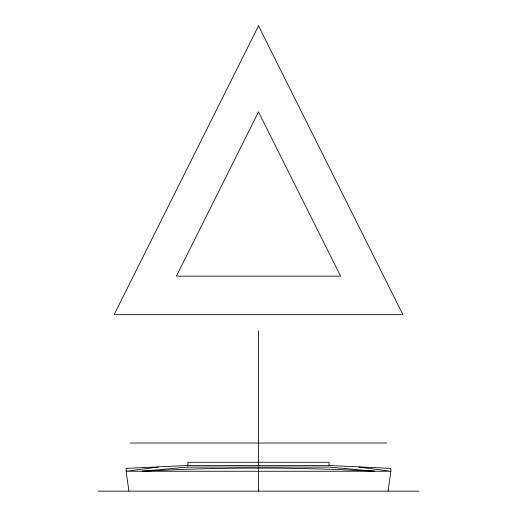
<?xml version="1.0" encoding="UTF-8"?>
<svg xmlns="http://www.w3.org/2000/svg" width="517" height="517" viewBox="0 0 517 517"><rect width="100%" height="100%" fill="white"/><g stroke="black" fill="none" stroke-linecap="round" stroke-linejoin="round"><path stroke-width="0.78" d="M388.073 491.15L390.871 471.252L390.871 468.402L329.096 465.481L187.904 465.481L126.129 468.402L126.129 471.252L128.927 491.15M158.221 467.084L126.129 471.252L390.871 471.252L358.779 467.084M130.142 443.017L386.858 443.017M98.049 491.15L418.951 491.15M329.096 465.481L329.096 462.269L187.904 462.269L187.904 465.481M258.5 330.699L258.5 491.15M258.5 25.85L114.095 314.659L402.905 314.659L258.5 25.85M258.5 111.956L176.4 276.149L340.6 276.149L258.5 111.956M187.904 467.084L142.175 471.252A2145.059 2145.059 0 0 1 374.825 471.252L329.096 467.084L187.904 467.084"/></g></svg>
